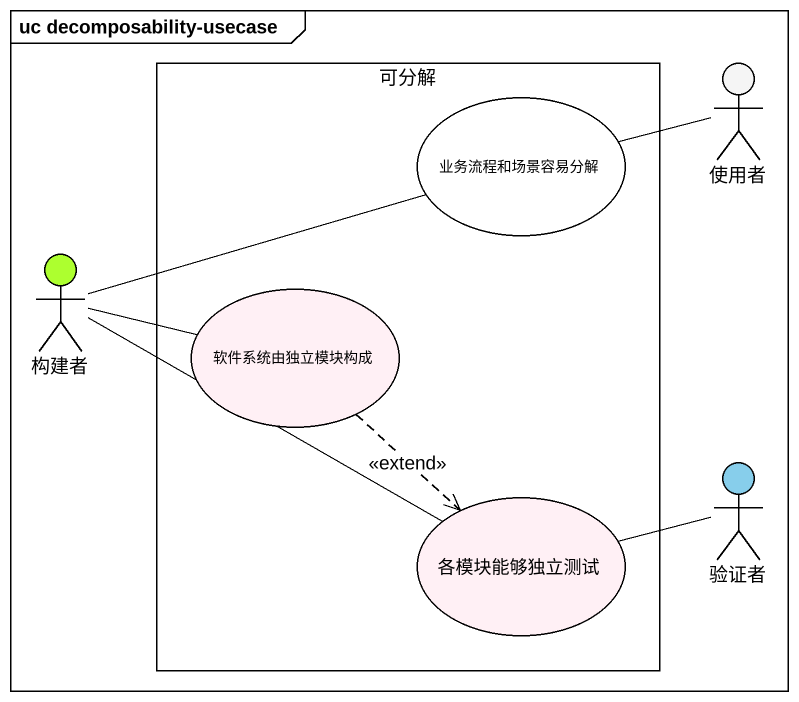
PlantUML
@startuml
mainframe uc decomposability-usecase
rectangle 可分解 {
  usecase 业务流程和场景容易分解
  usecase 软件系统由独立模块构成 #FFF0F5
  usecase 各模块能够独立测试 #FFF0F5
}
actor 使用者 #F5F5F5
actor 构建者 #ADFF2F
actor 验证者 #87CEEB
使用者 -left- 业务流程和场景容易分解
构建者 -right- 业务流程和场景容易分解
构建者 -right- 软件系统由独立模块构成
构建者 -right- 各模块能够独立测试
软件系统由独立模块构成 ..> 各模块能够独立测试 : <<extend>>
验证者 -left- 各模块能够独立测试
@enduml
